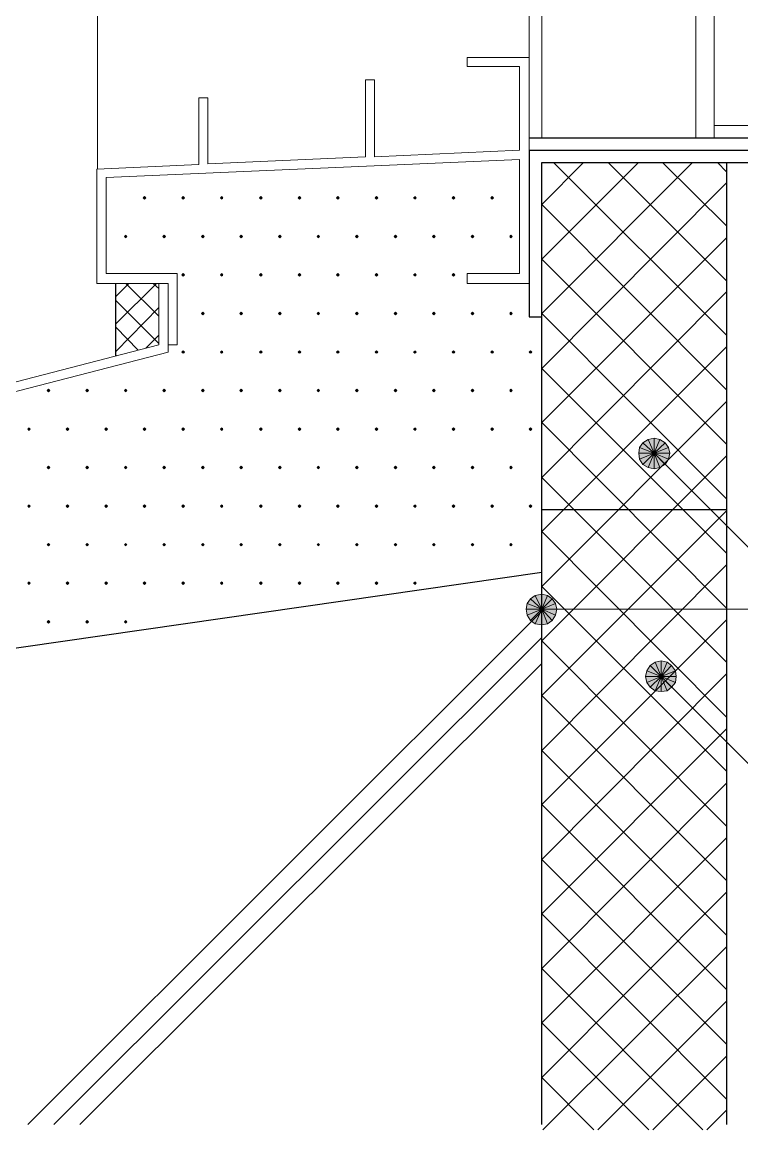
# Model space of a CAD drawing. Header units: millimetres. Extents: x 0 to 420, y 0 to 297.
# Drawn here: x 48.95 to 72.27, y 114.28 to 150.18 of the extents above; entities that cross this region are included whole.
import ezdxf

# ---------------------------------------------------------------- set-up
doc = ezdxf.new("R2010")
doc.units = ezdxf.units.MM

msp = doc.modelspace()

# ---------------------------------------------------------------- hatches: boundary and pattern name
for points in [[(52.917, 144.526), (52.896, 144.505), (52.874, 144.484), (52.896, 144.462), (52.917, 144.441), (52.938, 144.462), (52.959, 144.484), (52.938, 144.505), (52.917, 144.526)], [(54.166, 144.526), (54.144, 144.505), (54.123, 144.484), (54.144, 144.462), (54.166, 144.441), (54.187, 144.462), (54.208, 144.484), (54.187, 144.505), (54.166, 144.526)], [(55.414, 144.526), (55.393, 144.505), (55.372, 144.484), (55.393, 144.462), (55.414, 144.441), (55.436, 144.462), (55.457, 144.484), (55.436, 144.505), (55.414, 144.526)], [(56.684, 144.526), (56.663, 144.505), (56.642, 144.484), (56.663, 144.462), (56.684, 144.441), (56.705, 144.462), (56.727, 144.484), (56.705, 144.505), (56.684, 144.526)], [(57.933, 144.526), (57.912, 144.505), (57.891, 144.484), (57.912, 144.462), (57.933, 144.441), (57.954, 144.462), (57.975, 144.484), (57.954, 144.505), (57.933, 144.526)], [(59.182, 144.526), (59.161, 144.505), (59.14, 144.484), (59.161, 144.462), (59.182, 144.441), (59.203, 144.462), (59.224, 144.484), (59.203, 144.505), (59.182, 144.526)], [(60.431, 144.526), (60.41, 144.505), (60.388, 144.484), (60.41, 144.462), (60.431, 144.441), (60.452, 144.462), (60.473, 144.484), (60.452, 144.505), (60.431, 144.526)], [(61.68, 144.526), (61.659, 144.505), (61.637, 144.484), (61.659, 144.462), (61.68, 144.441), (61.701, 144.462), (61.722, 144.484), (61.701, 144.505), (61.68, 144.526)], [(62.929, 144.526), (62.907, 144.505), (62.886, 144.484), (62.907, 144.462), (62.929, 144.441), (62.95, 144.462), (62.971, 144.484), (62.95, 144.505), (62.929, 144.526)], [(64.177, 144.526), (64.156, 144.505), (64.135, 144.484), (64.156, 144.462), (64.177, 144.441), (64.199, 144.462), (64.22, 144.484), (64.199, 144.505), (64.177, 144.526)], [(52.303, 143.277), (52.282, 143.256), (52.261, 143.235), (52.282, 143.214), (52.303, 143.192), (52.324, 143.214), (52.345, 143.235), (52.324, 143.256), (52.303, 143.277)], [(53.552, 143.277), (53.53, 143.256), (53.509, 143.235), (53.53, 143.214), (53.552, 143.192), (53.573, 143.214), (53.594, 143.235), (53.573, 143.256), (53.552, 143.277)], [(54.8, 143.277), (54.779, 143.256), (54.758, 143.235), (54.779, 143.214), (54.8, 143.192), (54.822, 143.214), (54.843, 143.235), (54.822, 143.256), (54.8, 143.277)], [(56.049, 143.277), (56.028, 143.256), (56.007, 143.235), (56.028, 143.214), (56.049, 143.192), (56.071, 143.214), (56.092, 143.235), (56.071, 143.256), (56.049, 143.277)], [(57.298, 143.277), (57.277, 143.256), (57.256, 143.235), (57.277, 143.214), (57.298, 143.192), (57.319, 143.214), (57.341, 143.235), (57.319, 143.256), (57.298, 143.277)], [(58.547, 143.277), (58.526, 143.256), (58.505, 143.235), (58.526, 143.214), (58.547, 143.192), (58.568, 143.214), (58.589, 143.235), (58.568, 143.256), (58.547, 143.277)], [(59.796, 143.277), (59.775, 143.256), (59.754, 143.235), (59.775, 143.214), (59.796, 143.192), (59.817, 143.214), (59.838, 143.235), (59.817, 143.256), (59.796, 143.277)], [(61.045, 143.277), (61.024, 143.256), (61.002, 143.235), (61.024, 143.214), (61.045, 143.192), (61.066, 143.214), (61.087, 143.235), (61.066, 143.256), (61.045, 143.277)], [(62.294, 143.277), (62.272, 143.256), (62.251, 143.235), (62.272, 143.214), (62.294, 143.192), (62.315, 143.214), (62.336, 143.235), (62.315, 143.256), (62.294, 143.277)], [(63.542, 143.277), (63.521, 143.256), (63.5, 143.235), (63.521, 143.214), (63.542, 143.192), (63.563, 143.214), (63.585, 143.235), (63.563, 143.256), (63.542, 143.277)], [(64.791, 143.277), (64.77, 143.256), (64.749, 143.235), (64.77, 143.214), (64.791, 143.192), (64.812, 143.214), (64.834, 143.235), (64.812, 143.256), (64.791, 143.277)], [(54.166, 142.028), (54.144, 142.007), (54.123, 141.986), (54.144, 141.965), (54.166, 141.944), (54.187, 141.965), (54.208, 141.986), (54.187, 142.007), (54.166, 142.028)], [(55.414, 142.028), (55.393, 142.007), (55.372, 141.986), (55.393, 141.965), (55.414, 141.944), (55.436, 141.965), (55.457, 141.986), (55.436, 142.007), (55.414, 142.028)], [(56.684, 142.028), (56.663, 142.007), (56.642, 141.986), (56.663, 141.965), (56.684, 141.944), (56.705, 141.965), (56.727, 141.986), (56.705, 142.007), (56.684, 142.028)], [(57.933, 142.028), (57.912, 142.007), (57.891, 141.986), (57.912, 141.965), (57.933, 141.944), (57.954, 141.965), (57.975, 141.986), (57.954, 142.007), (57.933, 142.028)], [(59.182, 142.028), (59.161, 142.007), (59.14, 141.986), (59.161, 141.965), (59.182, 141.944), (59.203, 141.965), (59.224, 141.986), (59.203, 142.007), (59.182, 142.028)], [(60.431, 142.028), (60.41, 142.007), (60.388, 141.986), (60.41, 141.965), (60.431, 141.944), (60.452, 141.965), (60.473, 141.986), (60.452, 142.007), (60.431, 142.028)], [(61.68, 142.028), (61.659, 142.007), (61.637, 141.986), (61.659, 141.965), (61.68, 141.944), (61.701, 141.965), (61.722, 141.986), (61.701, 142.007), (61.68, 142.028)], [(62.929, 142.028), (62.907, 142.007), (62.886, 141.986), (62.907, 141.965), (62.929, 141.944), (62.95, 141.965), (62.971, 141.986), (62.95, 142.007), (62.929, 142.028)], [(54.8, 140.779), (54.779, 140.758), (54.758, 140.737), (54.779, 140.716), (54.8, 140.695), (54.822, 140.716), (54.843, 140.737), (54.822, 140.758), (54.8, 140.779)], [(56.049, 140.779), (56.028, 140.758), (56.007, 140.737), (56.028, 140.716), (56.049, 140.695), (56.071, 140.716), (56.092, 140.737), (56.071, 140.758), (56.049, 140.779)], [(57.298, 140.779), (57.277, 140.758), (57.256, 140.737), (57.277, 140.716), (57.298, 140.695), (57.319, 140.716), (57.341, 140.737), (57.319, 140.758), (57.298, 140.779)], [(58.547, 140.779), (58.526, 140.758), (58.505, 140.737), (58.526, 140.716), (58.547, 140.695), (58.568, 140.716), (58.589, 140.737), (58.568, 140.758), (58.547, 140.779)], [(59.796, 140.779), (59.775, 140.758), (59.754, 140.737), (59.775, 140.716), (59.796, 140.695), (59.817, 140.716), (59.838, 140.737), (59.817, 140.758), (59.796, 140.779)], [(61.045, 140.779), (61.024, 140.758), (61.002, 140.737), (61.024, 140.716), (61.045, 140.695), (61.066, 140.716), (61.087, 140.737), (61.066, 140.758), (61.045, 140.779)], [(62.294, 140.779), (62.272, 140.758), (62.251, 140.737), (62.272, 140.716), (62.294, 140.695), (62.315, 140.716), (62.336, 140.737), (62.315, 140.758), (62.294, 140.779)], [(63.542, 140.779), (63.521, 140.758), (63.5, 140.737), (63.521, 140.716), (63.542, 140.695), (63.563, 140.716), (63.585, 140.737), (63.563, 140.758), (63.542, 140.779)], [(64.791, 140.779), (64.77, 140.758), (64.749, 140.737), (64.77, 140.716), (64.791, 140.695), (64.812, 140.716), (64.834, 140.737), (64.812, 140.758), (64.791, 140.779)], [(54.166, 139.531), (54.144, 139.509), (54.123, 139.488), (54.144, 139.467), (54.166, 139.446), (54.187, 139.467), (54.208, 139.488), (54.187, 139.509), (54.166, 139.531)], [(55.414, 139.531), (55.393, 139.509), (55.372, 139.488), (55.393, 139.467), (55.414, 139.446), (55.436, 139.467), (55.457, 139.488), (55.436, 139.509), (55.414, 139.531)], [(56.684, 139.531), (56.663, 139.509), (56.642, 139.488), (56.663, 139.467), (56.684, 139.446), (56.705, 139.467), (56.727, 139.488), (56.705, 139.509), (56.684, 139.531)], [(57.933, 139.531), (57.912, 139.509), (57.891, 139.488), (57.912, 139.467), (57.933, 139.446), (57.954, 139.467), (57.975, 139.488), (57.954, 139.509), (57.933, 139.531)], [(59.182, 139.531), (59.161, 139.509), (59.14, 139.488), (59.161, 139.467), (59.182, 139.446), (59.203, 139.467), (59.224, 139.488), (59.203, 139.509), (59.182, 139.531)], [(60.431, 139.531), (60.41, 139.509), (60.388, 139.488), (60.41, 139.467), (60.431, 139.446), (60.452, 139.467), (60.473, 139.488), (60.452, 139.509), (60.431, 139.531)], [(61.68, 139.531), (61.659, 139.509), (61.637, 139.488), (61.659, 139.467), (61.68, 139.446), (61.701, 139.467), (61.722, 139.488), (61.701, 139.509), (61.68, 139.531)], [(62.929, 139.531), (62.907, 139.509), (62.886, 139.488), (62.907, 139.467), (62.929, 139.446), (62.95, 139.467), (62.971, 139.488), (62.95, 139.509), (62.929, 139.531)], [(64.177, 139.531), (64.156, 139.509), (64.135, 139.488), (64.156, 139.467), (64.177, 139.446), (64.199, 139.467), (64.22, 139.488), (64.199, 139.509), (64.177, 139.531)], [(65.426, 139.531), (65.405, 139.509), (65.384, 139.488), (65.405, 139.467), (65.426, 139.446), (65.447, 139.467), (65.469, 139.488), (65.447, 139.509), (65.426, 139.531)], [(49.805, 138.282), (49.784, 138.261), (49.763, 138.239), (49.784, 138.218), (49.805, 138.197), (49.826, 138.218), (49.848, 138.239), (49.826, 138.261), (49.805, 138.282)], [(51.054, 138.282), (51.033, 138.261), (51.012, 138.239), (51.033, 138.218), (51.054, 138.197), (51.075, 138.218), (51.096, 138.239), (51.075, 138.261), (51.054, 138.282)], [(52.303, 138.282), (52.282, 138.261), (52.261, 138.239), (52.282, 138.218), (52.303, 138.197), (52.324, 138.218), (52.345, 138.239), (52.324, 138.261), (52.303, 138.282)], [(53.552, 138.282), (53.53, 138.261), (53.509, 138.239), (53.53, 138.218), (53.552, 138.197), (53.573, 138.218), (53.594, 138.239), (53.573, 138.261), (53.552, 138.282)], [(54.8, 138.282), (54.779, 138.261), (54.758, 138.239), (54.779, 138.218), (54.8, 138.197), (54.822, 138.218), (54.843, 138.239), (54.822, 138.261), (54.8, 138.282)], [(56.049, 138.282), (56.028, 138.261), (56.007, 138.239), (56.028, 138.218), (56.049, 138.197), (56.071, 138.218), (56.092, 138.239), (56.071, 138.261), (56.049, 138.282)], [(57.298, 138.282), (57.277, 138.261), (57.256, 138.239), (57.277, 138.218), (57.298, 138.197), (57.319, 138.218), (57.341, 138.239), (57.319, 138.261), (57.298, 138.282)], [(58.547, 138.282), (58.526, 138.261), (58.505, 138.239), (58.526, 138.218), (58.547, 138.197), (58.568, 138.218), (58.589, 138.239), (58.568, 138.261), (58.547, 138.282)], [(59.796, 138.282), (59.775, 138.261), (59.754, 138.239), (59.775, 138.218), (59.796, 138.197), (59.817, 138.218), (59.838, 138.239), (59.817, 138.261), (59.796, 138.282)], [(61.045, 138.282), (61.024, 138.261), (61.002, 138.239), (61.024, 138.218), (61.045, 138.197), (61.066, 138.218), (61.087, 138.239), (61.066, 138.261), (61.045, 138.282)], [(62.294, 138.282), (62.272, 138.261), (62.251, 138.239), (62.272, 138.218), (62.294, 138.197), (62.315, 138.218), (62.336, 138.239), (62.315, 138.261), (62.294, 138.282)], [(63.542, 138.282), (63.521, 138.261), (63.5, 138.239), (63.521, 138.218), (63.542, 138.197), (63.563, 138.218), (63.585, 138.239), (63.563, 138.261), (63.542, 138.282)], [(64.791, 138.282), (64.77, 138.261), (64.749, 138.239), (64.77, 138.218), (64.791, 138.197), (64.812, 138.218), (64.834, 138.239), (64.812, 138.261), (64.791, 138.282)], [(49.17, 137.033), (49.149, 137.012), (49.128, 136.991), (49.149, 136.969), (49.17, 136.948), (49.191, 136.969), (49.212, 136.991), (49.191, 137.012), (49.17, 137.033)], [(50.419, 137.033), (50.398, 137.012), (50.377, 136.991), (50.398, 136.969), (50.419, 136.948), (50.44, 136.969), (50.461, 136.991), (50.44, 137.012), (50.419, 137.033)], [(51.668, 137.033), (51.647, 137.012), (51.625, 136.991), (51.647, 136.969), (51.668, 136.948), (51.689, 136.969), (51.71, 136.991), (51.689, 137.012), (51.668, 137.033)], [(52.917, 137.033), (52.896, 137.012), (52.874, 136.991), (52.896, 136.969), (52.917, 136.948), (52.938, 136.969), (52.959, 136.991), (52.938, 137.012), (52.917, 137.033)], [(54.166, 137.033), (54.144, 137.012), (54.123, 136.991), (54.144, 136.969), (54.166, 136.948), (54.187, 136.969), (54.208, 136.991), (54.187, 137.012), (54.166, 137.033)], [(55.414, 137.033), (55.393, 137.012), (55.372, 136.991), (55.393, 136.969), (55.414, 136.948), (55.436, 136.969), (55.457, 136.991), (55.436, 137.012), (55.414, 137.033)], [(56.684, 137.033), (56.663, 137.012), (56.642, 136.991), (56.663, 136.969), (56.684, 136.948), (56.705, 136.969), (56.727, 136.991), (56.705, 137.012), (56.684, 137.033)], [(57.933, 137.033), (57.912, 137.012), (57.891, 136.991), (57.912, 136.969), (57.933, 136.948), (57.954, 136.969), (57.975, 136.991), (57.954, 137.012), (57.933, 137.033)], [(59.182, 137.033), (59.161, 137.012), (59.14, 136.991), (59.161, 136.969), (59.182, 136.948), (59.203, 136.969), (59.224, 136.991), (59.203, 137.012), (59.182, 137.033)], [(60.431, 137.033), (60.41, 137.012), (60.388, 136.991), (60.41, 136.969), (60.431, 136.948), (60.452, 136.969), (60.473, 136.991), (60.452, 137.012), (60.431, 137.033)], [(61.68, 137.033), (61.659, 137.012), (61.637, 136.991), (61.659, 136.969), (61.68, 136.948), (61.701, 136.969), (61.722, 136.991), (61.701, 137.012), (61.68, 137.033)], [(62.929, 137.033), (62.907, 137.012), (62.886, 136.991), (62.907, 136.969), (62.929, 136.948), (62.95, 136.969), (62.971, 136.991), (62.95, 137.012), (62.929, 137.033)], [(64.177, 137.033), (64.156, 137.012), (64.135, 136.991), (64.156, 136.969), (64.177, 136.948), (64.199, 136.969), (64.22, 136.991), (64.199, 137.012), (64.177, 137.033)], [(65.426, 137.033), (65.405, 137.012), (65.384, 136.991), (65.405, 136.969), (65.426, 136.948), (65.447, 136.969), (65.469, 136.991), (65.447, 137.012), (65.426, 137.033)], [(69.617, 136.652), (69.427, 136.694), (69.427, 136.208), (69.617, 136.652)], [(49.805, 135.784), (49.784, 135.763), (49.763, 135.742), (49.784, 135.721), (49.805, 135.7), (49.826, 135.721), (49.848, 135.742), (49.826, 135.763), (49.805, 135.784)], [(51.054, 135.784), (51.033, 135.763), (51.012, 135.742), (51.033, 135.721), (51.054, 135.7), (51.075, 135.721), (51.096, 135.742), (51.075, 135.763), (51.054, 135.784)], [(52.303, 135.784), (52.282, 135.763), (52.261, 135.742), (52.282, 135.721), (52.303, 135.7), (52.324, 135.721), (52.345, 135.742), (52.324, 135.763), (52.303, 135.784)], [(53.552, 135.784), (53.53, 135.763), (53.509, 135.742), (53.53, 135.721), (53.552, 135.7), (53.573, 135.721), (53.594, 135.742), (53.573, 135.763), (53.552, 135.784)], [(54.8, 135.784), (54.779, 135.763), (54.758, 135.742), (54.779, 135.721), (54.8, 135.7), (54.822, 135.721), (54.843, 135.742), (54.822, 135.763), (54.8, 135.784)], [(56.049, 135.784), (56.028, 135.763), (56.007, 135.742), (56.028, 135.721), (56.049, 135.7), (56.071, 135.721), (56.092, 135.742), (56.071, 135.763), (56.049, 135.784)], [(57.298, 135.784), (57.277, 135.763), (57.256, 135.742), (57.277, 135.721), (57.298, 135.7), (57.319, 135.721), (57.341, 135.742), (57.319, 135.763), (57.298, 135.784)], [(58.547, 135.784), (58.526, 135.763), (58.505, 135.742), (58.526, 135.721), (58.547, 135.7), (58.568, 135.721), (58.589, 135.742), (58.568, 135.763), (58.547, 135.784)], [(59.796, 135.784), (59.775, 135.763), (59.754, 135.742), (59.775, 135.721), (59.796, 135.7), (59.817, 135.721), (59.838, 135.742), (59.817, 135.763), (59.796, 135.784)], [(61.045, 135.784), (61.024, 135.763), (61.002, 135.742), (61.024, 135.721), (61.045, 135.7), (61.066, 135.721), (61.087, 135.742), (61.066, 135.763), (61.045, 135.784)], [(62.294, 135.784), (62.272, 135.763), (62.251, 135.742), (62.272, 135.721), (62.294, 135.7), (62.315, 135.721), (62.336, 135.742), (62.315, 135.763), (62.294, 135.784)], [(63.542, 135.784), (63.521, 135.763), (63.5, 135.742), (63.521, 135.721), (63.542, 135.7), (63.563, 135.721), (63.585, 135.742), (63.563, 135.763), (63.542, 135.784)], [(64.791, 135.784), (64.77, 135.763), (64.749, 135.742), (64.77, 135.721), (64.791, 135.7), (64.812, 135.721), (64.834, 135.742), (64.812, 135.763), (64.791, 135.784)], [(49.17, 134.535), (49.149, 134.514), (49.128, 134.493), (49.149, 134.472), (49.17, 134.451), (49.191, 134.472), (49.212, 134.493), (49.191, 134.514), (49.17, 134.535)], [(50.419, 134.535), (50.398, 134.514), (50.377, 134.493), (50.398, 134.472), (50.419, 134.451), (50.44, 134.472), (50.461, 134.493), (50.44, 134.514), (50.419, 134.535)], [(51.668, 134.535), (51.647, 134.514), (51.625, 134.493), (51.647, 134.472), (51.668, 134.451), (51.689, 134.472), (51.71, 134.493), (51.689, 134.514), (51.668, 134.535)], [(52.917, 134.535), (52.896, 134.514), (52.874, 134.493), (52.896, 134.472), (52.917, 134.451), (52.938, 134.472), (52.959, 134.493), (52.938, 134.514), (52.917, 134.535)], [(54.166, 134.535), (54.144, 134.514), (54.123, 134.493), (54.144, 134.472), (54.166, 134.451), (54.187, 134.472), (54.208, 134.493), (54.187, 134.514), (54.166, 134.535)], [(55.414, 134.535), (55.393, 134.514), (55.372, 134.493), (55.393, 134.472), (55.414, 134.451), (55.436, 134.472), (55.457, 134.493), (55.436, 134.514), (55.414, 134.535)], [(56.684, 134.535), (56.663, 134.514), (56.642, 134.493), (56.663, 134.472), (56.684, 134.451), (56.705, 134.472), (56.727, 134.493), (56.705, 134.514), (56.684, 134.535)], [(57.933, 134.535), (57.912, 134.514), (57.891, 134.493), (57.912, 134.472), (57.933, 134.451), (57.954, 134.472), (57.975, 134.493), (57.954, 134.514), (57.933, 134.535)], [(59.182, 134.535), (59.161, 134.514), (59.14, 134.493), (59.161, 134.472), (59.182, 134.451), (59.203, 134.472), (59.224, 134.493), (59.203, 134.514), (59.182, 134.535)], [(60.431, 134.535), (60.41, 134.514), (60.388, 134.493), (60.41, 134.472), (60.431, 134.451), (60.452, 134.472), (60.473, 134.493), (60.452, 134.514), (60.431, 134.535)], [(61.68, 134.535), (61.659, 134.514), (61.637, 134.493), (61.659, 134.472), (61.68, 134.451), (61.701, 134.472), (61.722, 134.493), (61.701, 134.514), (61.68, 134.535)], [(62.929, 134.535), (62.907, 134.514), (62.886, 134.493), (62.907, 134.472), (62.929, 134.451), (62.95, 134.472), (62.971, 134.493), (62.95, 134.514), (62.929, 134.535)], [(64.177, 134.535), (64.156, 134.514), (64.135, 134.493), (64.156, 134.472), (64.177, 134.451), (64.199, 134.472), (64.22, 134.493), (64.199, 134.514), (64.177, 134.535)], [(65.426, 134.535), (65.405, 134.514), (65.384, 134.493), (65.405, 134.472), (65.426, 134.451), (65.447, 134.472), (65.469, 134.493), (65.447, 134.514), (65.426, 134.535)], [(49.805, 133.286), (49.784, 133.265), (49.763, 133.244), (49.784, 133.223), (49.805, 133.202), (49.826, 133.223), (49.848, 133.244), (49.826, 133.265), (49.805, 133.286)], [(51.054, 133.286), (51.033, 133.265), (51.012, 133.244), (51.033, 133.223), (51.054, 133.202), (51.075, 133.223), (51.096, 133.244), (51.075, 133.265), (51.054, 133.286)], [(52.303, 133.286), (52.282, 133.265), (52.261, 133.244), (52.282, 133.223), (52.303, 133.202), (52.324, 133.223), (52.345, 133.244), (52.324, 133.265), (52.303, 133.286)], [(53.552, 133.286), (53.53, 133.265), (53.509, 133.244), (53.53, 133.223), (53.552, 133.202), (53.573, 133.223), (53.594, 133.244), (53.573, 133.265), (53.552, 133.286)], [(54.8, 133.286), (54.779, 133.265), (54.758, 133.244), (54.779, 133.223), (54.8, 133.202), (54.822, 133.223), (54.843, 133.244), (54.822, 133.265), (54.8, 133.286)], [(56.049, 133.286), (56.028, 133.265), (56.007, 133.244), (56.028, 133.223), (56.049, 133.202), (56.071, 133.223), (56.092, 133.244), (56.071, 133.265), (56.049, 133.286)], [(57.298, 133.286), (57.277, 133.265), (57.256, 133.244), (57.277, 133.223), (57.298, 133.202), (57.319, 133.223), (57.341, 133.244), (57.319, 133.265), (57.298, 133.286)], [(58.547, 133.286), (58.526, 133.265), (58.505, 133.244), (58.526, 133.223), (58.547, 133.202), (58.568, 133.223), (58.589, 133.244), (58.568, 133.265), (58.547, 133.286)], [(59.796, 133.286), (59.775, 133.265), (59.754, 133.244), (59.775, 133.223), (59.796, 133.202), (59.817, 133.223), (59.838, 133.244), (59.817, 133.265), (59.796, 133.286)], [(61.045, 133.286), (61.024, 133.265), (61.002, 133.244), (61.024, 133.223), (61.045, 133.202), (61.066, 133.223), (61.087, 133.244), (61.066, 133.265), (61.045, 133.286)], [(62.294, 133.286), (62.272, 133.265), (62.251, 133.244), (62.272, 133.223), (62.294, 133.202), (62.315, 133.223), (62.336, 133.244), (62.315, 133.265), (62.294, 133.286)], [(63.542, 133.286), (63.521, 133.265), (63.5, 133.244), (63.521, 133.223), (63.542, 133.202), (63.563, 133.223), (63.585, 133.244), (63.563, 133.265), (63.542, 133.286)], [(64.791, 133.286), (64.77, 133.265), (64.749, 133.244), (64.77, 133.223), (64.791, 133.202), (64.812, 133.223), (64.834, 133.244), (64.812, 133.265), (64.791, 133.286)], [(49.17, 132.038), (49.149, 132.017), (49.128, 131.995), (49.149, 131.974), (49.17, 131.953), (49.191, 131.974), (49.212, 131.995), (49.191, 132.017), (49.17, 132.038)], [(50.419, 132.038), (50.398, 132.017), (50.377, 131.995), (50.398, 131.974), (50.419, 131.953), (50.44, 131.974), (50.461, 131.995), (50.44, 132.017), (50.419, 132.038)], [(51.668, 132.038), (51.647, 132.017), (51.625, 131.995), (51.647, 131.974), (51.668, 131.953), (51.689, 131.974), (51.71, 131.995), (51.689, 132.017), (51.668, 132.038)], [(52.917, 132.038), (52.896, 132.017), (52.874, 131.995), (52.896, 131.974), (52.917, 131.953), (52.938, 131.974), (52.959, 131.995), (52.938, 132.017), (52.917, 132.038)], [(54.166, 132.038), (54.144, 132.017), (54.123, 131.995), (54.144, 131.974), (54.166, 131.953), (54.187, 131.974), (54.208, 131.995), (54.187, 132.017), (54.166, 132.038)], [(55.414, 132.038), (55.393, 132.017), (55.372, 131.995), (55.393, 131.974), (55.414, 131.953), (55.436, 131.974), (55.457, 131.995), (55.436, 132.017), (55.414, 132.038)], [(56.684, 132.038), (56.663, 132.017), (56.642, 131.995), (56.663, 131.974), (56.684, 131.953), (56.705, 131.974), (56.727, 131.995), (56.705, 132.017), (56.684, 132.038)], [(57.933, 132.038), (57.912, 132.017), (57.891, 131.995), (57.912, 131.974), (57.933, 131.953), (57.954, 131.974), (57.975, 131.995), (57.954, 132.017), (57.933, 132.038)], [(59.182, 132.038), (59.161, 132.017), (59.14, 131.995), (59.161, 131.974), (59.182, 131.953), (59.203, 131.974), (59.224, 131.995), (59.203, 132.017), (59.182, 132.038)], [(60.431, 132.038), (60.41, 132.017), (60.388, 131.995), (60.41, 131.974), (60.431, 131.953), (60.452, 131.974), (60.473, 131.995), (60.452, 132.017), (60.431, 132.038)], [(61.68, 132.038), (61.659, 132.017), (61.637, 131.995), (61.659, 131.974), (61.68, 131.953), (61.701, 131.974), (61.722, 131.995), (61.701, 132.017), (61.68, 132.038)], [(65.574, 130.683), (65.786, 130.641), (65.786, 131.149), (65.574, 130.683)], [(49.805, 130.789), (49.784, 130.768), (49.763, 130.746), (49.784, 130.725), (49.805, 130.704), (49.826, 130.725), (49.848, 130.746), (49.826, 130.768), (49.805, 130.789)], [(51.054, 130.789), (51.033, 130.768), (51.012, 130.746), (51.033, 130.725), (51.054, 130.704), (51.075, 130.725), (51.096, 130.746), (51.075, 130.768), (51.054, 130.789)], [(52.303, 130.789), (52.282, 130.768), (52.261, 130.746), (52.282, 130.725), (52.303, 130.704), (52.324, 130.725), (52.345, 130.746), (52.324, 130.768), (52.303, 130.789)], [(69.85, 129.434), (69.66, 129.476), (69.66, 128.968), (69.85, 129.434)]]:
    msp.add_hatch(color=7).paths.add_polyline_path(points)
h = msp.add_hatch(color=7)
h.paths.add_polyline_path([(69.427, 136.694), (69.236, 136.652), (69.427, 136.208), (69.427, 136.694)])
h.paths.add_polyline_path([(69.236, 136.652), (69.427, 136.208), (69.067, 136.546), (69.236, 136.652)])
h.paths.add_polyline_path([(69.427, 136.208), (69.067, 136.546), (68.961, 136.398), (69.427, 136.208)])
h = msp.add_hatch(color=7)
h.paths.add_polyline_path([(69.935, 136.208), (69.892, 136.398), (69.427, 136.208), (69.935, 136.208)])
h.paths.add_polyline_path([(69.892, 136.398), (69.427, 136.208), (69.787, 136.546), (69.892, 136.398)])
h.paths.add_polyline_path([(69.427, 136.208), (69.787, 136.546), (69.617, 136.652), (69.427, 136.208)])
h = msp.add_hatch(color=7)
h.paths.add_polyline_path([(68.961, 136.398), (68.94, 136.208), (69.427, 136.208), (68.961, 136.398)])
h.paths.add_polyline_path([(68.94, 136.208), (69.427, 136.208), (68.961, 136.017), (68.94, 136.208)])
h.paths.add_polyline_path([(69.427, 136.208), (68.961, 136.017), (69.067, 135.848), (69.427, 136.208)])
h = msp.add_hatch(color=7)
h.paths.add_polyline_path([(69.067, 135.848), (69.236, 135.742), (69.427, 136.208), (69.067, 135.848)])
h.paths.add_polyline_path([(69.236, 135.742), (69.427, 136.208), (69.427, 135.7), (69.236, 135.742)])
h.paths.add_polyline_path([(69.427, 136.208), (69.427, 135.7), (69.617, 135.742), (69.427, 136.208)])
h = msp.add_hatch(color=7)
h.paths.add_polyline_path([(69.617, 135.742), (69.787, 135.848), (69.427, 136.208), (69.617, 135.742)])
h.paths.add_polyline_path([(69.787, 135.848), (69.427, 136.208), (69.892, 136.017), (69.787, 135.848)])
h.paths.add_polyline_path([(69.427, 136.208), (69.892, 136.017), (69.935, 136.208), (69.427, 136.208)])
h = msp.add_hatch(color=7)
h.paths.add_polyline_path([(65.574, 131.593), (65.426, 131.487), (65.786, 131.149), (65.574, 131.593)])
h.paths.add_polyline_path([(65.426, 131.487), (65.786, 131.149), (65.32, 131.339), (65.426, 131.487)])
h.paths.add_polyline_path([(65.786, 131.149), (65.32, 131.339), (65.278, 131.149), (65.786, 131.149)])
h = msp.add_hatch(color=7)
h.paths.add_polyline_path([(66.125, 131.487), (65.977, 131.593), (65.786, 131.149), (66.125, 131.487)])
h.paths.add_polyline_path([(65.977, 131.593), (65.786, 131.149), (65.786, 131.635), (65.977, 131.593)])
h.paths.add_polyline_path([(65.786, 131.149), (65.786, 131.635), (65.574, 131.593), (65.786, 131.149)])
h = msp.add_hatch(color=7)
h.paths.add_polyline_path([(66.231, 130.958), (66.273, 131.149), (65.786, 131.149), (66.231, 130.958)])
h.paths.add_polyline_path([(66.273, 131.149), (65.786, 131.149), (66.231, 131.339), (66.273, 131.149)])
h.paths.add_polyline_path([(65.786, 131.149), (66.231, 131.339), (66.125, 131.487), (65.786, 131.149)])
h = msp.add_hatch(color=7)
h.paths.add_polyline_path([(65.278, 131.149), (65.32, 130.958), (65.786, 131.149), (65.278, 131.149)])
h.paths.add_polyline_path([(65.32, 130.958), (65.786, 131.149), (65.426, 130.789), (65.32, 130.958)])
h.paths.add_polyline_path([(65.786, 131.149), (65.426, 130.789), (65.574, 130.683), (65.786, 131.149)])
h = msp.add_hatch(color=7)
h.paths.add_polyline_path([(65.786, 130.641), (65.977, 130.683), (65.786, 131.149), (65.786, 130.641)])
h.paths.add_polyline_path([(65.977, 130.683), (65.786, 131.149), (66.125, 130.789), (65.977, 130.683)])
h.paths.add_polyline_path([(65.786, 131.149), (66.125, 130.789), (66.231, 130.958), (65.786, 131.149)])
h = msp.add_hatch(color=7)
h.paths.add_polyline_path([(69.66, 129.476), (69.469, 129.434), (69.66, 128.968), (69.66, 129.476)])
h.paths.add_polyline_path([(69.469, 129.434), (69.66, 128.968), (69.3, 129.328), (69.469, 129.434)])
h.paths.add_polyline_path([(69.66, 128.968), (69.3, 129.328), (69.194, 129.159), (69.66, 128.968)])
h = msp.add_hatch(color=7)
h.paths.add_polyline_path([(70.146, 128.968), (70.125, 129.159), (69.66, 128.968), (70.146, 128.968)])
h.paths.add_polyline_path([(70.125, 129.159), (69.66, 128.968), (69.998, 129.328), (70.125, 129.159)])
h.paths.add_polyline_path([(69.66, 128.968), (69.998, 129.328), (69.85, 129.434), (69.66, 128.968)])
h = msp.add_hatch(color=7)
h.paths.add_polyline_path([(69.194, 129.159), (69.152, 128.968), (69.66, 128.968), (69.194, 129.159)])
h.paths.add_polyline_path([(69.152, 128.968), (69.66, 128.968), (69.194, 128.778), (69.152, 128.968)])
h.paths.add_polyline_path([(69.66, 128.968), (69.194, 128.778), (69.3, 128.63), (69.66, 128.968)])
h = msp.add_hatch(color=7)
h.paths.add_polyline_path([(69.3, 128.63), (69.469, 128.503), (69.66, 128.968), (69.3, 128.63)])
h.paths.add_polyline_path([(69.469, 128.503), (69.66, 128.968), (69.66, 128.482), (69.469, 128.503)])
h.paths.add_polyline_path([(69.66, 128.968), (69.66, 128.482), (69.85, 128.503), (69.66, 128.968)])
h = msp.add_hatch(color=7)
h.paths.add_polyline_path([(69.85, 128.503), (69.998, 128.63), (69.66, 128.968), (69.85, 128.503)])
h.paths.add_polyline_path([(69.998, 128.63), (69.66, 128.968), (70.125, 128.778), (69.998, 128.63)])
h.paths.add_polyline_path([(69.66, 128.968), (70.125, 128.778), (70.146, 128.968), (69.66, 128.968)])

# ---------------------------------------------------------------- linework, layer by layer
at = {"lineweight": 13}
for points in [[(51.393, 145.415), (51.393, 175.747)], [(65.384, 175.747), (65.384, 149.034)], [(65.786, 175.747), (65.786, 146.431)], [(70.781, 175.747), (70.781, 146.431)], [(71.374, 175.747), (71.374, 146.833)], [(63.373, 149.034), (65.384, 149.034), (65.384, 141.711)], [(63.373, 148.738), (63.373, 149.034)], [(60.367, 145.817), (65.066, 146.029), (65.066, 148.738)], [(63.373, 148.738), (65.066, 148.738)], [(60.071, 148.315), (60.071, 145.817), (54.97, 145.584), (54.97, 147.722)], [(60.071, 148.315), (60.367, 148.315)], [(60.367, 145.817), (60.367, 148.315)], [(51.371, 141.711), (51.371, 145.415), (54.673, 145.563), (54.673, 147.722)], [(54.673, 147.722), (54.97, 147.722)], [(71.374, 146.431), (71.374, 146.833), (74.02, 146.833)], [(83.185, 146.431), (71.374, 146.431)], [(51.668, 145.14), (65.066, 145.732), (65.066, 142.028), (63.373, 142.028)], [(65.786, 144.272), (67.141, 145.627)], [(65.786, 142.494), (68.919, 145.627)], [(65.786, 140.737), (70.676, 145.627)], [(71.776, 140.039), (66.167, 145.627)], [(71.776, 141.796), (67.945, 145.627)], [(71.776, 143.573), (69.702, 145.627)], [(71.776, 145.33), (71.48, 145.627)], [(51.668, 142.028), (51.668, 145.14)], [(65.786, 138.959), (71.776, 144.971)], [(71.776, 138.261), (65.786, 144.272)], [(65.786, 137.202), (71.776, 143.192)], [(71.776, 136.504), (65.786, 142.494)], [(53.975, 139.721), (53.975, 142.028), (51.668, 142.028)], [(63.373, 141.711), (63.373, 142.028)], [(51.371, 141.711), (53.679, 141.711)], [(51.985, 141.287), (52.409, 141.711)], [(51.985, 140.398), (53.298, 141.711)], [(53.382, 140.652), (52.303, 141.711)], [(53.382, 141.542), (53.192, 141.711)], [(53.382, 139.721), (53.382, 141.711)], [(53.679, 139.488), (53.679, 141.711)], [(63.373, 141.711), (65.384, 141.711)], [(53.382, 139.763), (51.985, 141.16)], [(65.786, 135.424), (71.776, 141.436)], [(51.985, 139.509), (53.382, 140.928)], [(71.776, 134.726), (65.786, 140.737)], [(52.705, 139.552), (51.985, 140.293)], [(52.959, 139.615), (53.382, 140.039)], [(21.378, 131.424), (53.382, 139.721)], [(53.679, 139.721), (53.975, 139.721)], [(65.786, 133.667), (71.776, 139.658)], [(43.222, 135.742), (42.968, 136.715), (53.679, 139.488)], [(52.007, 139.361), (51.985, 139.404)], [(71.776, 132.969), (65.786, 138.959)], [(65.786, 131.889), (71.776, 137.88)], [(65.786, 137.837), (65.786, 131.149)], [(71.776, 131.191), (65.786, 137.202)], [(65.786, 130.133), (71.776, 136.123)], [(69.427, 136.208), (81.555, 124.079)], [(71.776, 129.434), (65.786, 135.424)], [(65.786, 128.355), (71.776, 134.345)], [(71.776, 127.656), (65.786, 133.667)], [(65.786, 126.577), (71.776, 132.588)], [(71.776, 125.899), (65.786, 131.889)], [(49.128, 114.448), (65.786, 131.085)], [(65.786, 131.149), (90.17, 131.149)], [(65.786, 124.82), (71.776, 130.81)], [(49.975, 114.448), (65.786, 130.238)], [(71.776, 124.121), (65.786, 130.133)], [(50.821, 114.448), (65.786, 129.392)], [(65.786, 123.042), (71.776, 129.053)], [(69.66, 128.968), (80.391, 118.237)], [(71.776, 122.364), (65.786, 128.355)], [(65.786, 121.285), (71.776, 127.275)], [(71.776, 120.587), (65.786, 126.577)], [(65.786, 119.507), (71.776, 125.518)], [(71.776, 118.83), (65.786, 124.82)], [(65.786, 117.75), (71.776, 123.74)], [(71.776, 117.052), (65.786, 123.042)], [(65.786, 115.972), (71.776, 121.983)], [(71.776, 115.274), (65.786, 121.285)], [(65.828, 114.279), (71.776, 120.205)], [(71.014, 114.279), (65.786, 119.507)], [(67.606, 114.279), (71.776, 118.449)], [(69.257, 114.279), (65.786, 117.75)], [(69.384, 114.279), (71.776, 116.671)], [(67.479, 114.279), (65.786, 115.972)], [(71.141, 114.279), (71.776, 114.914)]]:
    msp.add_lwpolyline(points, dxfattribs=at)
at = {"lineweight": 30}
for points in [[(65.384, 146.431), (89.768, 146.431)], [(65.384, 146.029), (78.38, 146.029)], [(65.384, 146.029), (65.384, 140.631), (65.786, 140.631), (65.786, 145.627)], [(65.786, 114.448), (65.786, 145.627)], [(65.786, 145.627), (78.38, 145.627)], [(71.776, 145.627), (71.776, 114.448)], [(51.985, 139.361), (51.985, 141.711)], [(65.786, 134.387), (71.776, 134.387)]]:
    msp.add_lwpolyline(points, dxfattribs=at)
at = {"lineweight": 0}
for points in [[(52.917, 144.526), (52.896, 144.505), (52.874, 144.484), (52.896, 144.462), (52.917, 144.441), (52.938, 144.462), (52.959, 144.484), (52.938, 144.505)], [(54.166, 144.526), (54.144, 144.505), (54.123, 144.484), (54.144, 144.462), (54.166, 144.441), (54.187, 144.462), (54.208, 144.484), (54.187, 144.505)], [(55.414, 144.526), (55.393, 144.505), (55.372, 144.484), (55.393, 144.462), (55.414, 144.441), (55.436, 144.462), (55.457, 144.484), (55.436, 144.505)], [(56.684, 144.526), (56.663, 144.505), (56.642, 144.484), (56.663, 144.462), (56.684, 144.441), (56.705, 144.462), (56.727, 144.484), (56.705, 144.505)], [(57.933, 144.526), (57.912, 144.505), (57.891, 144.484), (57.912, 144.462), (57.933, 144.441), (57.954, 144.462), (57.975, 144.484), (57.954, 144.505)], [(59.182, 144.526), (59.161, 144.505), (59.14, 144.484), (59.161, 144.462), (59.182, 144.441), (59.203, 144.462), (59.224, 144.484), (59.203, 144.505)], [(60.431, 144.526), (60.41, 144.505), (60.388, 144.484), (60.41, 144.462), (60.431, 144.441), (60.452, 144.462), (60.473, 144.484), (60.452, 144.505)], [(61.68, 144.526), (61.659, 144.505), (61.637, 144.484), (61.659, 144.462), (61.68, 144.441), (61.701, 144.462), (61.722, 144.484), (61.701, 144.505)], [(62.929, 144.526), (62.907, 144.505), (62.886, 144.484), (62.907, 144.462), (62.929, 144.441), (62.95, 144.462), (62.971, 144.484), (62.95, 144.505)], [(64.177, 144.526), (64.156, 144.505), (64.135, 144.484), (64.156, 144.462), (64.177, 144.441), (64.199, 144.462), (64.22, 144.484), (64.199, 144.505)], [(52.303, 143.277), (52.282, 143.256), (52.261, 143.235), (52.282, 143.214), (52.303, 143.192), (52.324, 143.214), (52.345, 143.235), (52.324, 143.256)], [(53.552, 143.277), (53.53, 143.256), (53.509, 143.235), (53.53, 143.214), (53.552, 143.192), (53.573, 143.214), (53.594, 143.235), (53.573, 143.256)], [(54.8, 143.277), (54.779, 143.256), (54.758, 143.235), (54.779, 143.214), (54.8, 143.192), (54.822, 143.214), (54.843, 143.235), (54.822, 143.256)], [(56.049, 143.277), (56.028, 143.256), (56.007, 143.235), (56.028, 143.214), (56.049, 143.192), (56.071, 143.214), (56.092, 143.235), (56.071, 143.256)], [(57.298, 143.277), (57.277, 143.256), (57.256, 143.235), (57.277, 143.214), (57.298, 143.192), (57.319, 143.214), (57.341, 143.235), (57.319, 143.256)], [(58.547, 143.277), (58.526, 143.256), (58.505, 143.235), (58.526, 143.214), (58.547, 143.192), (58.568, 143.214), (58.589, 143.235), (58.568, 143.256)], [(59.796, 143.277), (59.775, 143.256), (59.754, 143.235), (59.775, 143.214), (59.796, 143.192), (59.817, 143.214), (59.838, 143.235), (59.817, 143.256)], [(61.045, 143.277), (61.024, 143.256), (61.002, 143.235), (61.024, 143.214), (61.045, 143.192), (61.066, 143.214), (61.087, 143.235), (61.066, 143.256)], [(62.294, 143.277), (62.272, 143.256), (62.251, 143.235), (62.272, 143.214), (62.294, 143.192), (62.315, 143.214), (62.336, 143.235), (62.315, 143.256)], [(63.542, 143.277), (63.521, 143.256), (63.5, 143.235), (63.521, 143.214), (63.542, 143.192), (63.563, 143.214), (63.585, 143.235), (63.563, 143.256)], [(64.791, 143.277), (64.77, 143.256), (64.749, 143.235), (64.77, 143.214), (64.791, 143.192), (64.812, 143.214), (64.834, 143.235), (64.812, 143.256)], [(54.166, 142.028), (54.144, 142.007), (54.123, 141.986), (54.144, 141.965), (54.166, 141.944), (54.187, 141.965), (54.208, 141.986), (54.187, 142.007)], [(55.414, 142.028), (55.393, 142.007), (55.372, 141.986), (55.393, 141.965), (55.414, 141.944), (55.436, 141.965), (55.457, 141.986), (55.436, 142.007)], [(56.684, 142.028), (56.663, 142.007), (56.642, 141.986), (56.663, 141.965), (56.684, 141.944), (56.705, 141.965), (56.727, 141.986), (56.705, 142.007)], [(57.933, 142.028), (57.912, 142.007), (57.891, 141.986), (57.912, 141.965), (57.933, 141.944), (57.954, 141.965), (57.975, 141.986), (57.954, 142.007)], [(59.182, 142.028), (59.161, 142.007), (59.14, 141.986), (59.161, 141.965), (59.182, 141.944), (59.203, 141.965), (59.224, 141.986), (59.203, 142.007)], [(60.431, 142.028), (60.41, 142.007), (60.388, 141.986), (60.41, 141.965), (60.431, 141.944), (60.452, 141.965), (60.473, 141.986), (60.452, 142.007)], [(61.68, 142.028), (61.659, 142.007), (61.637, 141.986), (61.659, 141.965), (61.68, 141.944), (61.701, 141.965), (61.722, 141.986), (61.701, 142.007)], [(62.929, 142.028), (62.907, 142.007), (62.886, 141.986), (62.907, 141.965), (62.929, 141.944), (62.95, 141.965), (62.971, 141.986), (62.95, 142.007)], [(54.8, 140.779), (54.779, 140.758), (54.758, 140.737), (54.779, 140.716), (54.8, 140.695), (54.822, 140.716), (54.843, 140.737), (54.822, 140.758)], [(56.049, 140.779), (56.028, 140.758), (56.007, 140.737), (56.028, 140.716), (56.049, 140.695), (56.071, 140.716), (56.092, 140.737), (56.071, 140.758)], [(57.298, 140.779), (57.277, 140.758), (57.256, 140.737), (57.277, 140.716), (57.298, 140.695), (57.319, 140.716), (57.341, 140.737), (57.319, 140.758)], [(58.547, 140.779), (58.526, 140.758), (58.505, 140.737), (58.526, 140.716), (58.547, 140.695), (58.568, 140.716), (58.589, 140.737), (58.568, 140.758)], [(59.796, 140.779), (59.775, 140.758), (59.754, 140.737), (59.775, 140.716), (59.796, 140.695), (59.817, 140.716), (59.838, 140.737), (59.817, 140.758)], [(61.045, 140.779), (61.024, 140.758), (61.002, 140.737), (61.024, 140.716), (61.045, 140.695), (61.066, 140.716), (61.087, 140.737), (61.066, 140.758)], [(62.294, 140.779), (62.272, 140.758), (62.251, 140.737), (62.272, 140.716), (62.294, 140.695), (62.315, 140.716), (62.336, 140.737), (62.315, 140.758)], [(63.542, 140.779), (63.521, 140.758), (63.5, 140.737), (63.521, 140.716), (63.542, 140.695), (63.563, 140.716), (63.585, 140.737), (63.563, 140.758)], [(64.791, 140.779), (64.77, 140.758), (64.749, 140.737), (64.77, 140.716), (64.791, 140.695), (64.812, 140.716), (64.834, 140.737), (64.812, 140.758)], [(54.166, 139.531), (54.144, 139.509), (54.123, 139.488), (54.144, 139.467), (54.166, 139.446), (54.187, 139.467), (54.208, 139.488), (54.187, 139.509)], [(55.414, 139.531), (55.393, 139.509), (55.372, 139.488), (55.393, 139.467), (55.414, 139.446), (55.436, 139.467), (55.457, 139.488), (55.436, 139.509)], [(56.684, 139.531), (56.663, 139.509), (56.642, 139.488), (56.663, 139.467), (56.684, 139.446), (56.705, 139.467), (56.727, 139.488), (56.705, 139.509)], [(57.933, 139.531), (57.912, 139.509), (57.891, 139.488), (57.912, 139.467), (57.933, 139.446), (57.954, 139.467), (57.975, 139.488), (57.954, 139.509)], [(59.182, 139.531), (59.161, 139.509), (59.14, 139.488), (59.161, 139.467), (59.182, 139.446), (59.203, 139.467), (59.224, 139.488), (59.203, 139.509)], [(60.431, 139.531), (60.41, 139.509), (60.388, 139.488), (60.41, 139.467), (60.431, 139.446), (60.452, 139.467), (60.473, 139.488), (60.452, 139.509)], [(61.68, 139.531), (61.659, 139.509), (61.637, 139.488), (61.659, 139.467), (61.68, 139.446), (61.701, 139.467), (61.722, 139.488), (61.701, 139.509)], [(62.929, 139.531), (62.907, 139.509), (62.886, 139.488), (62.907, 139.467), (62.929, 139.446), (62.95, 139.467), (62.971, 139.488), (62.95, 139.509)], [(64.177, 139.531), (64.156, 139.509), (64.135, 139.488), (64.156, 139.467), (64.177, 139.446), (64.199, 139.467), (64.22, 139.488), (64.199, 139.509)], [(65.426, 139.531), (65.405, 139.509), (65.384, 139.488), (65.405, 139.467), (65.426, 139.446), (65.447, 139.467), (65.469, 139.488), (65.447, 139.509)], [(49.805, 138.282), (49.784, 138.261), (49.763, 138.239), (49.784, 138.218), (49.805, 138.197), (49.826, 138.218), (49.848, 138.239), (49.826, 138.261)], [(51.054, 138.282), (51.033, 138.261), (51.012, 138.239), (51.033, 138.218), (51.054, 138.197), (51.075, 138.218), (51.096, 138.239), (51.075, 138.261)], [(52.303, 138.282), (52.282, 138.261), (52.261, 138.239), (52.282, 138.218), (52.303, 138.197), (52.324, 138.218), (52.345, 138.239), (52.324, 138.261)], [(53.552, 138.282), (53.53, 138.261), (53.509, 138.239), (53.53, 138.218), (53.552, 138.197), (53.573, 138.218), (53.594, 138.239), (53.573, 138.261)], [(54.8, 138.282), (54.779, 138.261), (54.758, 138.239), (54.779, 138.218), (54.8, 138.197), (54.822, 138.218), (54.843, 138.239), (54.822, 138.261)], [(56.049, 138.282), (56.028, 138.261), (56.007, 138.239), (56.028, 138.218), (56.049, 138.197), (56.071, 138.218), (56.092, 138.239), (56.071, 138.261)], [(57.298, 138.282), (57.277, 138.261), (57.256, 138.239), (57.277, 138.218), (57.298, 138.197), (57.319, 138.218), (57.341, 138.239), (57.319, 138.261)], [(58.547, 138.282), (58.526, 138.261), (58.505, 138.239), (58.526, 138.218), (58.547, 138.197), (58.568, 138.218), (58.589, 138.239), (58.568, 138.261)], [(59.796, 138.282), (59.775, 138.261), (59.754, 138.239), (59.775, 138.218), (59.796, 138.197), (59.817, 138.218), (59.838, 138.239), (59.817, 138.261)], [(61.045, 138.282), (61.024, 138.261), (61.002, 138.239), (61.024, 138.218), (61.045, 138.197), (61.066, 138.218), (61.087, 138.239), (61.066, 138.261)], [(62.294, 138.282), (62.272, 138.261), (62.251, 138.239), (62.272, 138.218), (62.294, 138.197), (62.315, 138.218), (62.336, 138.239), (62.315, 138.261)], [(63.542, 138.282), (63.521, 138.261), (63.5, 138.239), (63.521, 138.218), (63.542, 138.197), (63.563, 138.218), (63.585, 138.239), (63.563, 138.261)], [(64.791, 138.282), (64.77, 138.261), (64.749, 138.239), (64.77, 138.218), (64.791, 138.197), (64.812, 138.218), (64.834, 138.239), (64.812, 138.261)], [(49.17, 137.033), (49.149, 137.012), (49.128, 136.991), (49.149, 136.969), (49.17, 136.948), (49.191, 136.969), (49.212, 136.991), (49.191, 137.012)], [(50.419, 137.033), (50.398, 137.012), (50.377, 136.991), (50.398, 136.969), (50.419, 136.948), (50.44, 136.969), (50.461, 136.991), (50.44, 137.012)], [(51.668, 137.033), (51.647, 137.012), (51.625, 136.991), (51.647, 136.969), (51.668, 136.948), (51.689, 136.969), (51.71, 136.991), (51.689, 137.012)], [(52.917, 137.033), (52.896, 137.012), (52.874, 136.991), (52.896, 136.969), (52.917, 136.948), (52.938, 136.969), (52.959, 136.991), (52.938, 137.012)], [(54.166, 137.033), (54.144, 137.012), (54.123, 136.991), (54.144, 136.969), (54.166, 136.948), (54.187, 136.969), (54.208, 136.991), (54.187, 137.012)], [(55.414, 137.033), (55.393, 137.012), (55.372, 136.991), (55.393, 136.969), (55.414, 136.948), (55.436, 136.969), (55.457, 136.991), (55.436, 137.012)], [(56.684, 137.033), (56.663, 137.012), (56.642, 136.991), (56.663, 136.969), (56.684, 136.948), (56.705, 136.969), (56.727, 136.991), (56.705, 137.012)], [(57.933, 137.033), (57.912, 137.012), (57.891, 136.991), (57.912, 136.969), (57.933, 136.948), (57.954, 136.969), (57.975, 136.991), (57.954, 137.012)], [(59.182, 137.033), (59.161, 137.012), (59.14, 136.991), (59.161, 136.969), (59.182, 136.948), (59.203, 136.969), (59.224, 136.991), (59.203, 137.012)], [(60.431, 137.033), (60.41, 137.012), (60.388, 136.991), (60.41, 136.969), (60.431, 136.948), (60.452, 136.969), (60.473, 136.991), (60.452, 137.012)], [(61.68, 137.033), (61.659, 137.012), (61.637, 136.991), (61.659, 136.969), (61.68, 136.948), (61.701, 136.969), (61.722, 136.991), (61.701, 137.012)], [(62.929, 137.033), (62.907, 137.012), (62.886, 136.991), (62.907, 136.969), (62.929, 136.948), (62.95, 136.969), (62.971, 136.991), (62.95, 137.012)], [(64.177, 137.033), (64.156, 137.012), (64.135, 136.991), (64.156, 136.969), (64.177, 136.948), (64.199, 136.969), (64.22, 136.991), (64.199, 137.012)], [(65.426, 137.033), (65.405, 137.012), (65.384, 136.991), (65.405, 136.969), (65.426, 136.948), (65.447, 136.969), (65.469, 136.991), (65.447, 137.012)], [(69.427, 136.208), (69.067, 136.546), (68.961, 136.398)], [(69.236, 136.652), (69.427, 136.208), (69.067, 136.546)], [(69.427, 136.694), (69.236, 136.652), (69.427, 136.208)], [(69.617, 136.652), (69.427, 136.694), (69.427, 136.208)], [(69.427, 136.208), (69.787, 136.546), (69.617, 136.652)], [(69.892, 136.398), (69.427, 136.208), (69.787, 136.546)], [(68.961, 136.398), (68.94, 136.208), (69.427, 136.208)], [(68.94, 136.208), (69.427, 136.208), (68.961, 136.017)], [(69.427, 136.208), (68.961, 136.017), (69.067, 135.848)], [(69.067, 135.848), (69.236, 135.742), (69.427, 136.208)], [(69.236, 135.742), (69.427, 136.208), (69.427, 135.7)], [(69.935, 136.208), (69.892, 136.398), (69.427, 136.208)], [(69.427, 136.208), (69.427, 135.7), (69.617, 135.742)], [(69.617, 135.742), (69.787, 135.848), (69.427, 136.208)], [(69.787, 135.848), (69.427, 136.208), (69.892, 136.017)], [(69.427, 136.208), (69.892, 136.017), (69.935, 136.208)], [(49.805, 135.784), (49.784, 135.763), (49.763, 135.742), (49.784, 135.721), (49.805, 135.7), (49.826, 135.721), (49.848, 135.742), (49.826, 135.763)], [(51.054, 135.784), (51.033, 135.763), (51.012, 135.742), (51.033, 135.721), (51.054, 135.7), (51.075, 135.721), (51.096, 135.742), (51.075, 135.763)], [(52.303, 135.784), (52.282, 135.763), (52.261, 135.742), (52.282, 135.721), (52.303, 135.7), (52.324, 135.721), (52.345, 135.742), (52.324, 135.763)], [(53.552, 135.784), (53.53, 135.763), (53.509, 135.742), (53.53, 135.721), (53.552, 135.7), (53.573, 135.721), (53.594, 135.742), (53.573, 135.763)], [(54.8, 135.784), (54.779, 135.763), (54.758, 135.742), (54.779, 135.721), (54.8, 135.7), (54.822, 135.721), (54.843, 135.742), (54.822, 135.763)], [(56.049, 135.784), (56.028, 135.763), (56.007, 135.742), (56.028, 135.721), (56.049, 135.7), (56.071, 135.721), (56.092, 135.742), (56.071, 135.763)], [(57.298, 135.784), (57.277, 135.763), (57.256, 135.742), (57.277, 135.721), (57.298, 135.7), (57.319, 135.721), (57.341, 135.742), (57.319, 135.763)], [(58.547, 135.784), (58.526, 135.763), (58.505, 135.742), (58.526, 135.721), (58.547, 135.7), (58.568, 135.721), (58.589, 135.742), (58.568, 135.763)], [(59.796, 135.784), (59.775, 135.763), (59.754, 135.742), (59.775, 135.721), (59.796, 135.7), (59.817, 135.721), (59.838, 135.742), (59.817, 135.763)], [(61.045, 135.784), (61.024, 135.763), (61.002, 135.742), (61.024, 135.721), (61.045, 135.7), (61.066, 135.721), (61.087, 135.742), (61.066, 135.763)], [(62.294, 135.784), (62.272, 135.763), (62.251, 135.742), (62.272, 135.721), (62.294, 135.7), (62.315, 135.721), (62.336, 135.742), (62.315, 135.763)], [(63.542, 135.784), (63.521, 135.763), (63.5, 135.742), (63.521, 135.721), (63.542, 135.7), (63.563, 135.721), (63.585, 135.742), (63.563, 135.763)], [(64.791, 135.784), (64.77, 135.763), (64.749, 135.742), (64.77, 135.721), (64.791, 135.7), (64.812, 135.721), (64.834, 135.742), (64.812, 135.763)], [(49.17, 134.535), (49.149, 134.514), (49.128, 134.493), (49.149, 134.472), (49.17, 134.451), (49.191, 134.472), (49.212, 134.493), (49.191, 134.514)], [(50.419, 134.535), (50.398, 134.514), (50.377, 134.493), (50.398, 134.472), (50.419, 134.451), (50.44, 134.472), (50.461, 134.493), (50.44, 134.514)], [(51.668, 134.535), (51.647, 134.514), (51.625, 134.493), (51.647, 134.472), (51.668, 134.451), (51.689, 134.472), (51.71, 134.493), (51.689, 134.514)], [(52.917, 134.535), (52.896, 134.514), (52.874, 134.493), (52.896, 134.472), (52.917, 134.451), (52.938, 134.472), (52.959, 134.493), (52.938, 134.514)], [(54.166, 134.535), (54.144, 134.514), (54.123, 134.493), (54.144, 134.472), (54.166, 134.451), (54.187, 134.472), (54.208, 134.493), (54.187, 134.514)], [(55.414, 134.535), (55.393, 134.514), (55.372, 134.493), (55.393, 134.472), (55.414, 134.451), (55.436, 134.472), (55.457, 134.493), (55.436, 134.514)], [(56.684, 134.535), (56.663, 134.514), (56.642, 134.493), (56.663, 134.472), (56.684, 134.451), (56.705, 134.472), (56.727, 134.493), (56.705, 134.514)], [(57.933, 134.535), (57.912, 134.514), (57.891, 134.493), (57.912, 134.472), (57.933, 134.451), (57.954, 134.472), (57.975, 134.493), (57.954, 134.514)], [(59.182, 134.535), (59.161, 134.514), (59.14, 134.493), (59.161, 134.472), (59.182, 134.451), (59.203, 134.472), (59.224, 134.493), (59.203, 134.514)], [(60.431, 134.535), (60.41, 134.514), (60.388, 134.493), (60.41, 134.472), (60.431, 134.451), (60.452, 134.472), (60.473, 134.493), (60.452, 134.514)], [(61.68, 134.535), (61.659, 134.514), (61.637, 134.493), (61.659, 134.472), (61.68, 134.451), (61.701, 134.472), (61.722, 134.493), (61.701, 134.514)], [(62.929, 134.535), (62.907, 134.514), (62.886, 134.493), (62.907, 134.472), (62.929, 134.451), (62.95, 134.472), (62.971, 134.493), (62.95, 134.514)], [(64.177, 134.535), (64.156, 134.514), (64.135, 134.493), (64.156, 134.472), (64.177, 134.451), (64.199, 134.472), (64.22, 134.493), (64.199, 134.514)], [(65.426, 134.535), (65.405, 134.514), (65.384, 134.493), (65.405, 134.472), (65.426, 134.451), (65.447, 134.472), (65.469, 134.493), (65.447, 134.514)], [(49.805, 133.286), (49.784, 133.265), (49.763, 133.244), (49.784, 133.223), (49.805, 133.202), (49.826, 133.223), (49.848, 133.244), (49.826, 133.265)], [(51.054, 133.286), (51.033, 133.265), (51.012, 133.244), (51.033, 133.223), (51.054, 133.202), (51.075, 133.223), (51.096, 133.244), (51.075, 133.265)], [(52.303, 133.286), (52.282, 133.265), (52.261, 133.244), (52.282, 133.223), (52.303, 133.202), (52.324, 133.223), (52.345, 133.244), (52.324, 133.265)], [(53.552, 133.286), (53.53, 133.265), (53.509, 133.244), (53.53, 133.223), (53.552, 133.202), (53.573, 133.223), (53.594, 133.244), (53.573, 133.265)], [(54.8, 133.286), (54.779, 133.265), (54.758, 133.244), (54.779, 133.223), (54.8, 133.202), (54.822, 133.223), (54.843, 133.244), (54.822, 133.265)], [(56.049, 133.286), (56.028, 133.265), (56.007, 133.244), (56.028, 133.223), (56.049, 133.202), (56.071, 133.223), (56.092, 133.244), (56.071, 133.265)], [(57.298, 133.286), (57.277, 133.265), (57.256, 133.244), (57.277, 133.223), (57.298, 133.202), (57.319, 133.223), (57.341, 133.244), (57.319, 133.265)], [(58.547, 133.286), (58.526, 133.265), (58.505, 133.244), (58.526, 133.223), (58.547, 133.202), (58.568, 133.223), (58.589, 133.244), (58.568, 133.265)], [(59.796, 133.286), (59.775, 133.265), (59.754, 133.244), (59.775, 133.223), (59.796, 133.202), (59.817, 133.223), (59.838, 133.244), (59.817, 133.265)], [(61.045, 133.286), (61.024, 133.265), (61.002, 133.244), (61.024, 133.223), (61.045, 133.202), (61.066, 133.223), (61.087, 133.244), (61.066, 133.265)], [(62.294, 133.286), (62.272, 133.265), (62.251, 133.244), (62.272, 133.223), (62.294, 133.202), (62.315, 133.223), (62.336, 133.244), (62.315, 133.265)], [(63.542, 133.286), (63.521, 133.265), (63.5, 133.244), (63.521, 133.223), (63.542, 133.202), (63.563, 133.223), (63.585, 133.244), (63.563, 133.265)], [(64.791, 133.286), (64.77, 133.265), (64.749, 133.244), (64.77, 133.223), (64.791, 133.202), (64.812, 133.223), (64.834, 133.244), (64.812, 133.265)], [(49.17, 132.038), (49.149, 132.017), (49.128, 131.995), (49.149, 131.974), (49.17, 131.953), (49.191, 131.974), (49.212, 131.995), (49.191, 132.017)], [(50.419, 132.038), (50.398, 132.017), (50.377, 131.995), (50.398, 131.974), (50.419, 131.953), (50.44, 131.974), (50.461, 131.995), (50.44, 132.017)], [(51.668, 132.038), (51.647, 132.017), (51.625, 131.995), (51.647, 131.974), (51.668, 131.953), (51.689, 131.974), (51.71, 131.995), (51.689, 132.017)], [(52.917, 132.038), (52.896, 132.017), (52.874, 131.995), (52.896, 131.974), (52.917, 131.953), (52.938, 131.974), (52.959, 131.995), (52.938, 132.017)], [(54.166, 132.038), (54.144, 132.017), (54.123, 131.995), (54.144, 131.974), (54.166, 131.953), (54.187, 131.974), (54.208, 131.995), (54.187, 132.017)], [(55.414, 132.038), (55.393, 132.017), (55.372, 131.995), (55.393, 131.974), (55.414, 131.953), (55.436, 131.974), (55.457, 131.995), (55.436, 132.017)], [(56.684, 132.038), (56.663, 132.017), (56.642, 131.995), (56.663, 131.974), (56.684, 131.953), (56.705, 131.974), (56.727, 131.995), (56.705, 132.017)], [(57.933, 132.038), (57.912, 132.017), (57.891, 131.995), (57.912, 131.974), (57.933, 131.953), (57.954, 131.974), (57.975, 131.995), (57.954, 132.017)], [(59.182, 132.038), (59.161, 132.017), (59.14, 131.995), (59.161, 131.974), (59.182, 131.953), (59.203, 131.974), (59.224, 131.995), (59.203, 132.017)], [(60.431, 132.038), (60.41, 132.017), (60.388, 131.995), (60.41, 131.974), (60.431, 131.953), (60.452, 131.974), (60.473, 131.995), (60.452, 132.017)], [(61.68, 132.038), (61.659, 132.017), (61.637, 131.995), (61.659, 131.974), (61.68, 131.953), (61.701, 131.974), (61.722, 131.995), (61.701, 132.017)], [(65.426, 131.487), (65.786, 131.149), (65.32, 131.339)], [(65.574, 131.593), (65.426, 131.487), (65.786, 131.149)], [(65.786, 131.149), (65.786, 131.635), (65.574, 131.593)], [(65.977, 131.593), (65.786, 131.149), (65.786, 131.635)], [(66.125, 131.487), (65.977, 131.593), (65.786, 131.149)], [(65.786, 131.149), (66.231, 131.339), (66.125, 131.487)], [(65.786, 131.149), (65.32, 131.339), (65.278, 131.149)], [(65.278, 131.149), (65.32, 130.958), (65.786, 131.149)], [(65.32, 130.958), (65.786, 131.149), (65.426, 130.789)], [(65.786, 131.149), (65.426, 130.789), (65.574, 130.683)], [(65.574, 130.683), (65.786, 130.641), (65.786, 131.149)], [(66.273, 131.149), (65.786, 131.149), (66.231, 131.339)], [(65.786, 130.641), (65.977, 130.683), (65.786, 131.149)], [(65.977, 130.683), (65.786, 131.149), (66.125, 130.789)], [(65.786, 131.149), (66.125, 130.789), (66.231, 130.958)], [(66.231, 130.958), (66.273, 131.149), (65.786, 131.149)], [(49.805, 130.789), (49.784, 130.768), (49.763, 130.746), (49.784, 130.725), (49.805, 130.704), (49.826, 130.725), (49.848, 130.746), (49.826, 130.768)], [(51.054, 130.789), (51.033, 130.768), (51.012, 130.746), (51.033, 130.725), (51.054, 130.704), (51.075, 130.725), (51.096, 130.746), (51.075, 130.768)], [(52.303, 130.789), (52.282, 130.768), (52.261, 130.746), (52.282, 130.725), (52.303, 130.704), (52.324, 130.725), (52.345, 130.746), (52.324, 130.768)], [(69.66, 128.968), (69.3, 129.328), (69.194, 129.159)], [(69.469, 129.434), (69.66, 128.968), (69.3, 129.328)], [(69.66, 129.476), (69.469, 129.434), (69.66, 128.968)], [(69.85, 129.434), (69.66, 129.476), (69.66, 128.968)], [(69.66, 128.968), (69.998, 129.328), (69.85, 129.434)], [(70.125, 129.159), (69.66, 128.968), (69.998, 129.328)], [(69.194, 129.159), (69.152, 128.968), (69.66, 128.968)], [(69.152, 128.968), (69.66, 128.968), (69.194, 128.778)], [(69.66, 128.968), (69.194, 128.778), (69.3, 128.63)], [(69.3, 128.63), (69.469, 128.503), (69.66, 128.968)], [(69.469, 128.503), (69.66, 128.968), (69.66, 128.482)], [(70.146, 128.968), (70.125, 129.159), (69.66, 128.968)], [(69.66, 128.968), (69.66, 128.482), (69.85, 128.503)], [(69.85, 128.503), (69.998, 128.63), (69.66, 128.968)], [(69.998, 128.63), (69.66, 128.968), (70.125, 128.778)], [(69.66, 128.968), (70.125, 128.778), (70.146, 128.968)]]:
    msp.add_lwpolyline(points, close=True, dxfattribs=at)
at = {"lineweight": 25}
msp.add_lwpolyline([(24.384, 126.386), (65.786, 132.355)], dxfattribs=at)

doc.saveas('drawing.dxf')
